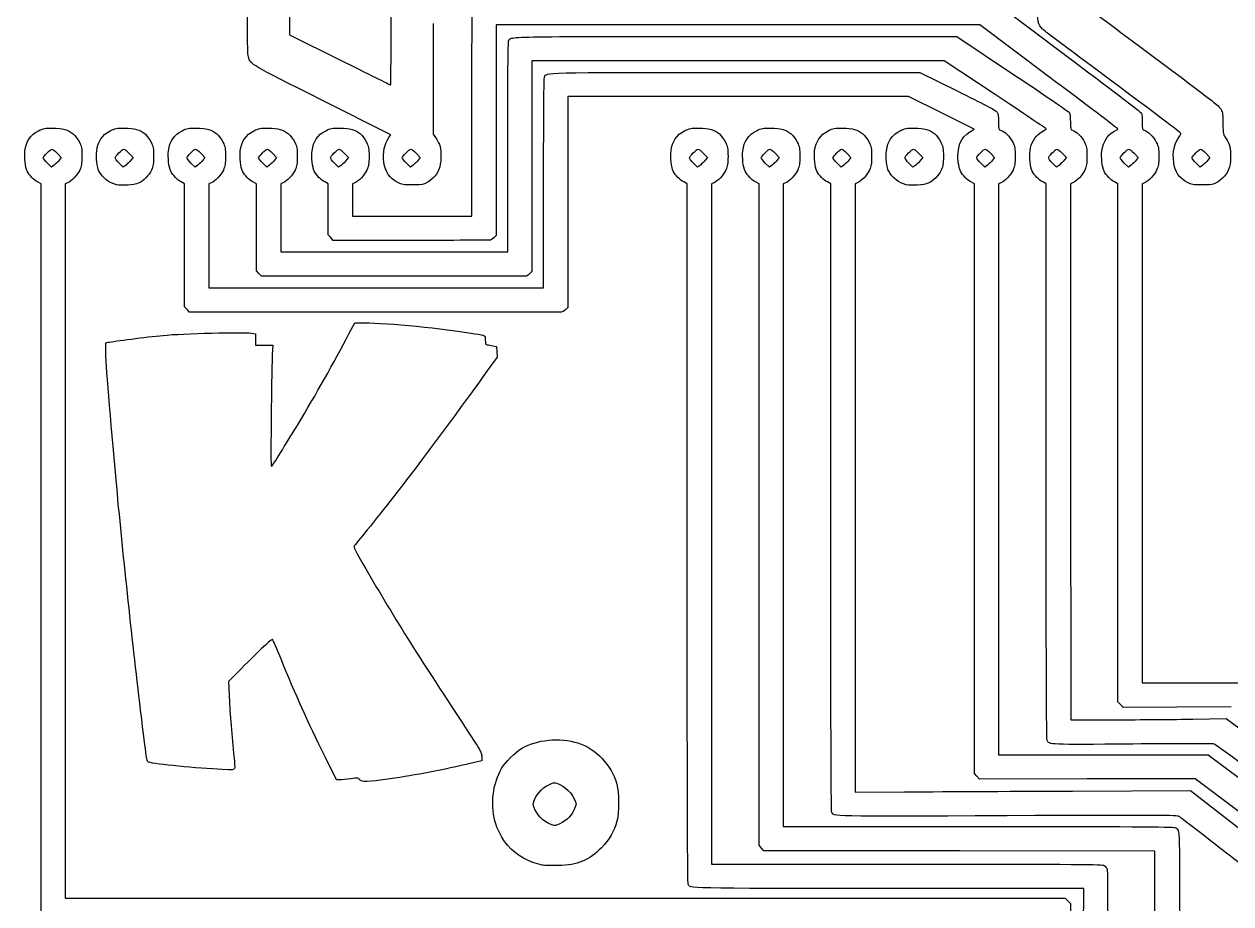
# Model space of a CAD drawing. Extents: x 0 to 100, y 0 to 150.
# Drawn here: x 34.99 to 77.69, y 75.05 to 106.16 of the extents above; entities that cross this region are included whole.
import ezdxf

# ---------------------------------------------------------------- set-up
doc = ezdxf.new("R2010")
doc.units = 0
doc.layers.add('Calque_1', color=7, linetype='CONTINUOUS')

msp = doc.modelspace()

# ---------------------------------------------------------------- linework, layer by layer
at = {"layer": 'Calque_1', "color": 7}
for p, q in [((42.900896, 106.117104), (42.910577, 107.093435)), ((69.268024, 106.997773), (71.887915, 105.032719)), ((44.386844, 106.472642), (44.386844, 105.791484)), ((49.46694, 106.188422), (49.46694, 104.231103)), ((60.245216, 106.14043), (51.688997, 106.14043)), ((51.688997, 106.14043), (51.688997, 102.414137)), ((68.801432, 106.14043), (60.245216, 106.14043)), ((71.238722, 104.313227), (68.801432, 106.14043)), ((44.386844, 105.791484), (46.164734, 104.902431)), ((60.168883, 105.727654), (67.985157, 105.727654)), ((67.985157, 105.727654), (69.962872, 104.412544)), ((60.253623, 104.870562), (52.959014, 104.870562)), ((52.959014, 104.870562), (52.959014, 101.144269)), ((67.548229, 104.870562), (60.253623, 104.870562)), ((69.342059, 103.675718), (67.548229, 104.870562)), ((49.46694, 104.231103), (49.46694, 102.273782)), ((60.152794, 104.457835), (66.682967, 104.457835)), ((66.682967, 104.457835), (68.024542, 103.793975)), ((47.969438, 102.253947), (45.545333, 103.466476)), ((60.253584, 103.601832), (54.22902, 103.600703)), ((54.22902, 103.600703), (54.22902, 99.87441)), ((66.278145, 103.602961), (60.253584, 103.601832)), ((67.443119, 103.023934), (66.278145, 103.602961)), ((50.831747, 99.377773), (50.831747, 103.078733)), ((68.608092, 102.444907), (67.443119, 103.023934)), ((47.91283, 102.173359), (47.969438, 102.253947)), ((49.46694, 102.273782), (49.576903, 102.110381)), ((51.688997, 102.414137), (51.688997, 98.687838)), ((68.454056, 102.356933), (68.608092, 102.444907)), ((52.101764, 98.107654), (52.101764, 101.808615)), ((35.95926, 101.105546), (35.814562, 101.250247)), ((35.814562, 101.250247), (35.814562, 101.250247)), ((36.158867, 101.597741), (36.304897, 101.449614)), ((36.304897, 101.449614), (36.231147, 101.353977)), ((38.49926, 101.105546), (38.354559, 101.250247)), ((38.354559, 101.250247), (38.354559, 101.250247)), ((38.698867, 101.597741), (38.844897, 101.449614)), ((38.844897, 101.449614), (38.771144, 101.353977)), ((41.03926, 101.105546), (40.894559, 101.250247)), ((40.894559, 101.250247), (40.894559, 101.250247)), ((41.238867, 101.597741), (41.384897, 101.449614)), ((41.384897, 101.449614), (41.311144, 101.353977)), ((43.57926, 101.105546), (43.434559, 101.250247)), ((43.434559, 101.250247), (43.434559, 101.250247)), ((43.778867, 101.597741), (43.924897, 101.449614)), ((43.924897, 101.449614), (43.851144, 101.353977)), ((46.11926, 101.105546), (45.974559, 101.250247)), ((45.974559, 101.250247), (45.974559, 101.250247)), ((46.318867, 101.597741), (46.464897, 101.449614)), ((46.464897, 101.449614), (46.391144, 101.353977)), ((48.65926, 101.105546), (48.514559, 101.250247)), ((48.514559, 101.250247), (48.514559, 101.250247)), ((48.858867, 101.597741), (49.004897, 101.449614)), ((49.004897, 101.449614), (48.931144, 101.353977)), ((58.81926, 101.105546), (58.674559, 101.250247)), ((58.674559, 101.250247), (58.674559, 101.250247)), ((59.018867, 101.597741), (59.164897, 101.449614)), ((59.164897, 101.449614), (59.091144, 101.353977)), ((61.35926, 101.105546), (61.214559, 101.250247)), ((61.214559, 101.250247), (61.214559, 101.250247)), ((61.558867, 101.597741), (61.704897, 101.449614)), ((61.704897, 101.449614), (61.631144, 101.353977)), ((63.89926, 101.105546), (63.754559, 101.250247)), ((63.754559, 101.250247), (63.754559, 101.250247)), ((64.098867, 101.597741), (64.244897, 101.449614)), ((64.244897, 101.449614), (64.171144, 101.353977)), ((66.43926, 101.105546), (66.294559, 101.250247)), ((66.294559, 101.250247), (66.294559, 101.250247)), ((66.638867, 101.597741), (66.784897, 101.449614)), ((66.784897, 101.449614), (66.711144, 101.353977)), ((68.97926, 101.105546), (68.834559, 101.250247)), ((68.834559, 101.250247), (68.834559, 101.250247)), ((69.178867, 101.597741), (69.324897, 101.449614)), ((69.324897, 101.449614), (69.251144, 101.353977)), ((71.51926, 101.105546), (71.374559, 101.250247)), ((71.374559, 101.250247), (71.374559, 101.250247)), ((71.718867, 101.597741), (71.864897, 101.449614)), ((71.864897, 101.449614), (71.791144, 101.353977)), ((74.05926, 101.105546), (73.914559, 101.250247)), ((73.914559, 101.250247), (73.914559, 101.250247)), ((74.258867, 101.597741), (74.404897, 101.449614)), ((74.404897, 101.449614), (74.331144, 101.353977)), ((76.59926, 101.105546), (76.454559, 101.250247)), ((76.454559, 101.250247), (76.454559, 101.250247)), ((76.798864, 101.597741), (76.944897, 101.449614)), ((76.944897, 101.449614), (76.871144, 101.353977)), ((36.058325, 101.18194), (35.95926, 101.105546)), ((38.598323, 101.18194), (38.49926, 101.105546)), ((41.138323, 101.18194), (41.03926, 101.105546)), ((43.678323, 101.18194), (43.57926, 101.105546)), ((46.218323, 101.18194), (46.11926, 101.105546)), ((48.758323, 101.18194), (48.65926, 101.105546)), ((52.959014, 101.144269), (52.959014, 97.417971)), ((58.918323, 101.18194), (58.81926, 101.105546)), ((61.458323, 101.18194), (61.35926, 101.105546)), ((63.998323, 101.18194), (63.89926, 101.105546)), ((66.538323, 101.18194), (66.43926, 101.105546)), ((69.078323, 101.18194), (68.97926, 101.105546)), ((71.618323, 101.18194), (71.51926, 101.105546)), ((74.158323, 101.18194), (74.05926, 101.105546)), ((76.698323, 101.18194), (76.59926, 101.105546)), ((35.591739, 100.519246), (35.469669, 100.581521)), ((35.591739, 87.550517), (35.591739, 100.519246)), ((36.528118, 100.552193), (36.448989, 100.522108)), ((36.448989, 100.522108), (36.448989, 87.884823)), ((38.25875, 100.484818), (38.25875, 100.484818)), ((40.67177, 100.519545), (40.549703, 100.58182)), ((40.67177, 98.345816), (40.67177, 100.519545)), ((41.608152, 100.552492), (41.52902, 100.522404)), ((41.52902, 100.522404), (41.52902, 98.680122)), ((43.211764, 100.519367), (43.089697, 100.58164)), ((43.211764, 98.980638), (43.211764, 100.519367)), ((44.148146, 100.552314), (44.069014, 100.522226)), ((44.069014, 100.522226), (44.069014, 99.314942)), ((45.751747, 100.519483), (45.62968, 100.581758)), ((45.751747, 99.615754), (45.751747, 100.519483)), ((46.688129, 100.55243), (46.608997, 100.522345)), ((46.608997, 100.522345), (46.608997, 99.95006)), ((53.37177, 96.837835), (53.37177, 100.538795)), ((58.451739, 100.519218), (58.329669, 100.581493)), ((58.451739, 88.167023), (58.451739, 100.519218)), ((59.388121, 100.552167), (59.308989, 100.522079)), ((59.308989, 100.522079), (59.308989, 88.4873)), ((60.991725, 100.519415), (60.869655, 100.58169)), ((60.991725, 88.820686), (60.991725, 100.519415)), ((61.928107, 100.552365), (61.848975, 100.522277)), ((61.848975, 100.522277), (61.848975, 89.154992)), ((63.531747, 100.519412), (63.409678, 100.581688)), ((63.531747, 89.437217), (63.531747, 100.519412)), ((64.468129, 100.552362), (64.388997, 100.522274)), ((64.388997, 100.522274), (64.388997, 89.759177)), ((66.198747, 100.484818), (66.198747, 100.484818)), ((68.61177, 100.519421), (68.4897, 100.581696)), ((68.61177, 90.090692), (68.61177, 100.519421)), ((69.548152, 100.552492), (69.46902, 100.522404)), ((69.46902, 100.522404), (69.46902, 90.425119)), ((71.15177, 100.519537), (71.0297, 100.581812)), ((71.15177, 90.707342), (71.15177, 100.519537)), ((72.088096, 100.552294), (72.00891, 100.522187)), ((72.00891, 100.522187), (72.016897, 91.040082)), ((73.691818, 100.51939), (73.569748, 100.581665)), ((73.691818, 91.360661), (73.691818, 100.51939)), ((74.628138, 100.55243), (74.549006, 100.522345)), ((74.549006, 100.522345), (74.549006, 91.69506)), ((46.608997, 99.95006), (46.608997, 99.377773)), ((45.751747, 98.712027), (45.751747, 99.615754)), ((54.22902, 99.87441), (54.22902, 96.148112)), ((44.069014, 99.314942), (44.069014, 98.107654)), ((46.608997, 99.377773), (48.720372, 99.377773)), ((48.720372, 99.377773), (50.831747, 99.377773)), ((41.52902, 98.680122), (41.52902, 96.837835)), ((43.211764, 97.441909), (43.211764, 98.980638)), ((45.839061, 98.614486), (45.751747, 98.712027)), ((51.688997, 98.687838), (51.605293, 98.604137)), ((40.67177, 96.172087), (40.67177, 98.345816)), ((45.926372, 98.51695), (45.839061, 98.614486)), ((48.656872, 98.517796), (45.926372, 98.51695)), ((44.069014, 98.107654), (48.085389, 98.107654)), ((48.085389, 98.107654), (52.101764, 98.107654)), ((43.299078, 97.344833), (43.211764, 97.441909)), ((43.386389, 97.247757), (43.299078, 97.344833)), ((52.959014, 97.417971), (52.87531, 97.334269)), ((48.021889, 97.248604), (43.386389, 97.247757)), ((41.52902, 96.837835), (47.450395, 96.837835)), ((47.450395, 96.837835), (53.37177, 96.837835)), ((40.759084, 96.075214), (40.67177, 96.172087)), ((40.846395, 95.978341), (40.759084, 96.075214)), ((54.22902, 96.148112), (54.145315, 96.06441)), ((47.386895, 95.979188), (40.846395, 95.978341)), ((43.032085, 95.236534), (43.179983, 95.214352)), ((43.179983, 95.214352), (43.179983, 95.009921)), ((46.485412, 95.209785), (46.688369, 95.59821)), ((46.688369, 95.59821), (47.037619, 95.598775)), ((37.877736, 94.895714), (37.965047, 94.913551)), ((37.877736, 94.603095), (37.877736, 94.895714)), ((43.179983, 95.009921), (43.179983, 94.805491)), ((43.179983, 94.805491), (43.485771, 94.805491)), ((43.485771, 94.805491), (43.791559, 94.805491)), ((43.791559, 94.805491), (43.771944, 94.464179)), ((51.577869, 94.784821), (51.704869, 94.757953)), ((51.724089, 94.38691), (51.367001, 93.889806)), ((51.704869, 94.757953), (51.714493, 94.572431)), ((51.714493, 94.572431), (51.724089, 94.38691)), ((74.549006, 91.69506), (74.549006, 82.867773)), ((72.016897, 91.040082), (72.024883, 81.557977)), ((73.691818, 82.201934), (73.691818, 91.360661)), ((68.61177, 79.661965), (68.61177, 90.090692)), ((69.46902, 90.425119), (69.46902, 80.327832)), ((64.388997, 89.759177), (64.388997, 78.996082)), ((60.991725, 77.12196), (60.991725, 88.820686)), ((61.848975, 89.154992), (61.848975, 77.787705)), ((59.308989, 88.4873), (59.308989, 76.452517)), ((35.591739, 74.581788), (35.591739, 87.550517)), ((36.448989, 87.884823), (36.448989, 75.247536)), ((42.678313, 83.375739), (42.224252, 82.915132)), ((42.224252, 82.915132), (42.24285, 82.454757)), ((74.549006, 82.867773), (76.351469, 82.867773)), ((76.351469, 82.867773), (78.153932, 82.867773)), ((73.781372, 82.1017), (73.691818, 82.201934)), ((73.870924, 82.001472), (73.781372, 82.1017)), ((75.782568, 82.007935), (73.870924, 82.001472)), ((77.694209, 82.014398), (75.782568, 82.007935)), ((72.024883, 81.557977), (73.596508, 81.561899)), ((76.342883, 81.584901), (77.517633, 81.603979)), ((77.517633, 81.603979), (82.327758, 78.075947)), ((51.180992, 80.263451), (51.180992, 80.110651)), ((69.46902, 80.327832), (73.178515, 80.327832)), ((73.178515, 80.327832), (76.88801, 80.327832)), ((76.88801, 80.327832), (80.777907, 77.41032)), ((46.040664, 79.438507), (45.653525, 80.224321)), ((51.180992, 80.110651), (50.823805, 80.026619)), ((46.161034, 79.438507), (46.040664, 79.438507)), ((46.861764, 79.443782), (46.86177, 79.443709)), ((68.699496, 79.56378), (68.61177, 79.661965)), ((68.787222, 79.465601), (68.699496, 79.56378)), ((72.602951, 79.469157), (68.787222, 79.465601)), ((76.418686, 79.472741), (72.602951, 79.469157)), ((80.127289, 76.691695), (76.418686, 79.472741)), ((64.388997, 78.996082), (66.143186, 79.010927)), ((72.077377, 79.040868), (76.257381, 79.055967)), ((76.257381, 79.055967), (79.141752, 76.816197)), ((53.696275, 77.831797), (53.696294, 77.831816)), ((61.848975, 77.787705), (68.737229, 77.787705)), ((61.079039, 77.024689), (60.991725, 77.12196)), ((61.16635, 76.927421), (61.079039, 77.024689)), ((68.081646, 76.920986), (61.16635, 76.927421)), ((74.996943, 76.91458), (68.081646, 76.920986)), ((74.995532, 70.78683), (74.996943, 76.91458)), ((53.314761, 76.423962), (53.314758, 76.423962)), ((59.308989, 76.452517), (66.217851, 76.454775)), ((72.484192, 75.596757), (65.593389, 75.596757)), ((72.468952, 74.112444), (72.484192, 75.596757)), ((36.448989, 75.247536), (54.136177, 75.247536)), ((54.136177, 75.247536), (71.823368, 75.247536)), ((71.823368, 75.247536), (71.916177, 75.154727)), ((71.916177, 75.154727), (72.008986, 75.061918)), ((72.008986, 75.061918), (72.008986, 52.294727))]:
    msp.add_line(p, q, dxfattribs=at)
for points in [[(47.974781, 105.370685), (47.974781, 106.23665), (47.987283, 106.773971), (48.009034, 106.854997)], [(50.831747, 103.078733), (50.831747, 105.556362), (50.842556, 106.799887), (50.864437, 106.840781)], [(71.022986, 105.989492), (70.868125, 106.137241), (70.828222, 106.300704), (70.840521, 106.736949)], [(72.464247, 106.855205), (72.539417, 106.802819), (73.652916, 105.976713), (74.938678, 105.019412)], [(42.927792, 105.013776), (42.902674, 105.100895), (42.894239, 105.447357), (42.900896, 106.117104)], [(72.422193, 104.927997), (71.714961, 105.452352), (71.085318, 105.930024), (71.022986, 105.989492)], [(52.134454, 105.570665), (52.223698, 105.737411), (51.72432, 105.727654), (60.168883, 105.727654)], [(52.101764, 101.808615), (52.101764, 104.286244), (52.112573, 105.529771), (52.134454, 105.570665)], [(47.958609, 104.013372), (47.967415, 104.013372), (47.974668, 104.624163), (47.974781, 105.370685)], [(71.887915, 105.032719), (73.328857, 103.951935), (74.517081, 103.043509), (74.528403, 103.013994)], [(45.545333, 103.466476), (42.946289, 104.766515), (43.00986, 104.72894), (42.927792, 105.013776)], [(46.164734, 104.902431), (47.142575, 104.413447), (47.949818, 104.013372), (47.958609, 104.013372)], [(75.914693, 102.295513), (75.914693, 102.328685), (75.110704, 102.934696), (72.422193, 104.927997)], [(74.938678, 105.019412), (77.005259, 103.48077), (77.284007, 103.263233), (77.34169, 103.144076)], [(53.40446, 104.300843), (53.493345, 104.466922), (53.102657, 104.457835), (60.152794, 104.457835)], [(53.37177, 100.538795), (53.37177, 103.016422), (53.382579, 104.259949), (53.40446, 104.300843)], [(69.962872, 104.412544), (71.050616, 103.689236), (71.955985, 103.068669), (71.9748, 103.033504)], [(73.685626, 102.458544), (73.680292, 102.473672), (72.579193, 103.308265), (71.238722, 104.313227)], [(68.024542, 103.793975), (68.87385, 103.373712), (69.384994, 103.103165), (69.417571, 103.056661)], [(71.151764, 102.464872), (71.143043, 102.473677), (70.328666, 103.018547), (69.342059, 103.675718)], [(69.417571, 103.056661), (69.4554, 103.002652), (69.46902, 102.910334), (69.46902, 102.707961)], [(71.9748, 103.033504), (71.993625, 102.998345), (72.009014, 102.848745), (72.009014, 102.701058)], [(74.528403, 103.013994), (74.539721, 102.984477), (74.549006, 102.841602), (74.549006, 102.696492)], [(77.34169, 103.144076), (77.396015, 103.031859), (77.406943, 102.947683), (77.406943, 102.641498)], [(35.501117, 102.391088), (35.679521, 102.480236), (35.724691, 102.489036), (36.003905, 102.489036)], [(36.003905, 102.489036), (36.366066, 102.489036), (36.545376, 102.437378), (36.729103, 102.280121)], [(38.041128, 102.391034), (38.219532, 102.480182), (38.264702, 102.488982), (38.543916, 102.488982)], [(38.543916, 102.488982), (38.906077, 102.488982), (39.085387, 102.437324), (39.269114, 102.280067)], [(40.581151, 102.391384), (40.759552, 102.480532), (40.804725, 102.489335), (41.083936, 102.489335)], [(41.083936, 102.489335), (41.4461, 102.489335), (41.62541, 102.437677), (41.809137, 102.28042)], [(43.121145, 102.391206), (43.299547, 102.480355), (43.344719, 102.489154), (43.62393, 102.489154)], [(43.62393, 102.489154), (43.986094, 102.489154), (44.165404, 102.437499), (44.349131, 102.280239)], [(45.661128, 102.391325), (45.83953, 102.480473), (45.884702, 102.489273), (46.163913, 102.489273)], [(46.163913, 102.489273), (46.526077, 102.489273), (46.705387, 102.437615), (46.889114, 102.280358)], [(58.36112, 102.391059), (58.539521, 102.480208), (58.584694, 102.489007), (58.863905, 102.489007)], [(58.863905, 102.489007), (59.226069, 102.489007), (59.405379, 102.43735), (59.589103, 102.280092)], [(60.901103, 102.391257), (61.079507, 102.480405), (61.124679, 102.489205), (61.40389, 102.489205)], [(61.40389, 102.489205), (61.766055, 102.489205), (61.945365, 102.437547), (62.129089, 102.28029)], [(63.441128, 102.391254), (63.61953, 102.480403), (63.664702, 102.489202), (63.943913, 102.489202)], [(63.943913, 102.489202), (64.306077, 102.489202), (64.485387, 102.437544), (64.669111, 102.280287)], [(65.981126, 102.391034), (66.15953, 102.480182), (66.204702, 102.488982), (66.483913, 102.488982)], [(66.483913, 102.488982), (66.846077, 102.488982), (67.025387, 102.437324), (67.209111, 102.280067)], [(69.46902, 102.707961), (69.46902, 102.448043), (69.473056, 102.431708), (69.541308, 102.414574)], [(71.127211, 102.43446), (71.14945, 102.44239), (71.160502, 102.456078), (71.151764, 102.464872)], [(72.009014, 102.701058), (72.009014, 102.448136), (72.013219, 102.431485), (72.081303, 102.414396)], [(74.549006, 102.696492), (74.549006, 102.448444), (74.553324, 102.43157), (74.621294, 102.414515)], [(77.406943, 102.641498), (77.406943, 102.274536), (77.407225, 102.273347), (77.516903, 102.11031)], [(35.020425, 101.680723), (35.061133, 102.019074), (35.216694, 102.248958), (35.501117, 102.391088)], [(36.729103, 102.280121), (36.799924, 102.219499), (36.897877, 102.088122), (36.946781, 101.988173)], [(37.560436, 101.680669), (37.601144, 102.01902), (37.756705, 102.248904), (38.041128, 102.391034)], [(39.269114, 102.280067), (39.339935, 102.219449), (39.437889, 102.088068), (39.486792, 101.988119)], [(40.100459, 101.681019), (40.141164, 102.01937), (40.296727, 102.249257), (40.581151, 102.391384)], [(41.809137, 102.28042), (41.879957, 102.219799), (41.977911, 102.088421), (42.026815, 101.988472)], [(42.640453, 101.680842), (42.681158, 102.019192), (42.836722, 102.249076), (43.121145, 102.391206)], [(44.349131, 102.280239), (44.419952, 102.219621), (44.517905, 102.088241), (44.566809, 101.988292)], [(45.180436, 101.68096), (45.221141, 102.019311), (45.376705, 102.249195), (45.661128, 102.391325)], [(46.889114, 102.280358), (46.959935, 102.219736), (47.057889, 102.088359), (47.106792, 101.98841)], [(47.724235, 101.275353), (47.678639, 101.644824), (47.737104, 101.92318), (47.91283, 102.173359)], [(49.576903, 102.110381), (49.709547, 101.913274), (49.737436, 101.795204), (49.734814, 101.441901)], [(57.880428, 101.680695), (57.921133, 102.019045), (58.076696, 102.248929), (58.36112, 102.391059)], [(59.589103, 102.280092), (59.659926, 102.219474), (59.75788, 102.088094), (59.806781, 101.988145)], [(60.420414, 101.680892), (60.461119, 102.019243), (60.616682, 102.249127), (60.901103, 102.391257)], [(62.129089, 102.28029), (62.199912, 102.219672), (62.297866, 102.088291), (62.346767, 101.988342)], [(62.960436, 101.68089), (63.001141, 102.01924), (63.156705, 102.249124), (63.441128, 102.391254)], [(64.669111, 102.280287), (64.739935, 102.219669), (64.837889, 102.088289), (64.886789, 101.98834)], [(65.500436, 101.680669), (65.541141, 102.01902), (65.696705, 102.248904), (65.981126, 102.391034)], [(67.209111, 102.280067), (67.279935, 102.219449), (67.377889, 102.088068), (67.426789, 101.988119)], [(68.043814, 101.274913), (67.980808, 101.785439), (68.126576, 102.169902), (68.454056, 102.356933)], [(69.541308, 102.414574), (69.66863, 102.382618), (69.875163, 102.175792), (69.966812, 101.988472)], [(70.581136, 101.686751), (70.612914, 101.951061), (70.747797, 102.189381), (70.939386, 102.319742)], [(70.939386, 102.319742), (71.020452, 102.374905), (71.104974, 102.426526), (71.127211, 102.43446)], [(72.081303, 102.414396), (72.208624, 102.38244), (72.415157, 102.175614), (72.506806, 101.988292)], [(73.120879, 101.684022), (73.16034, 102.012128), (73.386405, 102.333023), (73.633288, 102.411382)], [(73.633288, 102.411382), (73.667403, 102.42222), (73.690954, 102.443434), (73.685626, 102.458544)], [(74.621294, 102.414515), (74.748616, 102.382559), (74.955149, 102.175732), (75.046798, 101.98841)], [(75.664238, 101.275283), (75.618388, 101.646811), (75.676966, 101.923014), (75.85546, 102.176983)], [(75.85546, 102.176983), (75.88804, 102.223335), (75.914693, 102.276672), (75.914693, 102.295513)], [(77.516903, 102.11031), (77.64955, 101.913204), (77.677439, 101.795136), (77.674814, 101.44183)], [(35.099317, 100.965603), (35.031683, 101.096396), (34.992671, 101.450026), (35.020425, 101.680723)], [(35.669861, 101.436798), (35.669861, 101.48715), (35.927369, 101.745868), (35.977486, 101.745868)], [(35.977486, 101.745868), (35.996931, 101.745868), (36.078547, 101.679213), (36.158867, 101.597741)], [(36.946781, 101.988173), (37.026257, 101.825723), (37.035644, 101.772756), (37.035255, 101.488928)], [(37.639329, 100.965552), (37.571694, 101.096342), (37.532683, 101.449972), (37.560436, 101.680669)], [(38.209861, 101.436798), (38.209861, 101.48715), (38.467369, 101.745868), (38.517486, 101.745868)], [(38.517486, 101.745868), (38.536931, 101.745868), (38.618547, 101.679213), (38.698867, 101.597741)], [(39.486792, 101.988119), (39.566269, 101.825672), (39.575655, 101.772702), (39.575266, 101.488874)], [(40.179351, 100.965902), (40.111717, 101.096692), (40.072705, 101.450325), (40.100459, 101.681019)], [(40.749861, 101.436798), (40.749861, 101.48715), (41.007369, 101.745868), (41.057486, 101.745868)], [(41.057486, 101.745868), (41.076931, 101.745868), (41.158547, 101.679213), (41.238867, 101.597741)], [(42.026815, 101.988472), (42.106291, 101.826022), (42.115678, 101.773055), (42.115288, 101.489224)], [(42.719346, 100.965724), (42.651711, 101.096515), (42.612699, 101.450145), (42.640453, 101.680842)], [(43.289861, 101.436798), (43.289861, 101.48715), (43.547369, 101.745868), (43.597486, 101.745868)], [(43.597486, 101.745868), (43.616931, 101.745868), (43.698547, 101.679213), (43.778867, 101.597741)], [(44.566809, 101.988292), (44.646286, 101.825845), (44.655672, 101.772874), (44.655283, 101.489046)], [(45.259329, 100.96584), (45.191694, 101.096633), (45.152683, 101.450263), (45.180436, 101.68096)], [(45.829861, 101.436798), (45.829861, 101.48715), (46.087369, 101.745868), (46.137486, 101.745868)], [(46.137486, 101.745868), (46.156931, 101.745868), (46.238547, 101.679213), (46.318867, 101.597741)], [(47.106792, 101.98841), (47.186269, 101.82596), (47.195655, 101.772993), (47.195266, 101.489165)], [(48.369861, 101.436798), (48.369861, 101.48715), (48.627369, 101.745868), (48.677486, 101.745868)], [(48.677486, 101.745868), (48.696931, 101.745868), (48.778547, 101.679213), (48.858867, 101.597741)], [(57.95932, 100.965578), (57.891686, 101.096368), (57.852674, 101.449998), (57.880428, 101.680695)], [(58.529858, 101.436798), (58.529858, 101.48715), (58.787369, 101.745868), (58.837486, 101.745868)], [(58.837486, 101.745868), (58.856931, 101.745868), (58.938544, 101.679213), (59.018867, 101.597741)], [(59.806781, 101.988145), (59.886257, 101.825698), (59.895647, 101.772727), (59.895257, 101.488899)], [(60.499306, 100.965775), (60.431672, 101.096565), (60.39266, 101.450195), (60.420414, 101.680892)], [(61.069858, 101.436798), (61.069858, 101.48715), (61.327369, 101.745868), (61.377486, 101.745868)], [(61.377486, 101.745868), (61.396931, 101.745868), (61.478544, 101.679213), (61.558867, 101.597741)], [(62.346767, 101.988342), (62.426243, 101.825895), (62.435633, 101.772925), (62.435243, 101.489097)], [(63.039329, 100.965772), (62.971694, 101.096563), (62.932683, 101.450193), (62.960436, 101.68089)], [(63.609858, 101.436798), (63.609858, 101.48715), (63.867366, 101.745868), (63.917486, 101.745868)], [(63.917486, 101.745868), (63.936931, 101.745868), (64.018544, 101.679213), (64.098867, 101.597741)], [(64.886789, 101.98834), (64.966266, 101.825892), (64.975655, 101.772922), (64.975266, 101.489094)], [(65.579329, 100.965552), (65.511694, 101.096342), (65.472683, 101.449972), (65.500436, 101.680669)], [(66.149858, 101.436798), (66.149858, 101.48715), (66.407366, 101.745868), (66.457486, 101.745868)], [(66.457486, 101.745868), (66.476931, 101.745868), (66.558544, 101.679213), (66.638867, 101.597741)], [(67.426789, 101.988119), (67.506266, 101.825672), (67.515655, 101.772702), (67.515266, 101.488874)], [(68.689858, 101.436798), (68.689858, 101.48715), (68.947366, 101.745868), (68.997486, 101.745868)], [(68.997486, 101.745868), (69.016931, 101.745868), (69.098544, 101.679213), (69.178867, 101.597741)], [(69.966812, 101.988472), (70.046288, 101.826022), (70.055678, 101.773055), (70.055288, 101.489224)], [(70.659351, 100.965894), (70.591104, 101.097872), (70.552787, 101.450997), (70.581136, 101.686751)], [(71.229858, 101.436798), (71.229858, 101.48715), (71.487366, 101.745868), (71.537486, 101.745868)], [(71.537486, 101.745868), (71.556931, 101.745868), (71.638544, 101.679213), (71.718867, 101.597741)], [(72.506806, 101.988292), (72.586283, 101.825845), (72.595672, 101.772874), (72.595283, 101.489046)], [(73.199396, 100.96575), (73.131423, 101.097198), (73.092795, 101.450545), (73.120879, 101.684022)], [(73.769858, 101.436798), (73.769858, 101.48715), (74.027366, 101.745868), (74.077486, 101.745868)], [(74.077486, 101.745868), (74.096931, 101.745868), (74.178544, 101.679213), (74.258867, 101.597741)], [(75.046798, 101.98841), (75.126274, 101.82596), (75.135664, 101.772993), (75.135274, 101.489165)], [(76.309858, 101.436798), (76.309858, 101.48715), (76.567366, 101.745868), (76.617483, 101.745868)], [(76.617483, 101.745868), (76.636928, 101.745868), (76.718544, 101.679213), (76.798864, 101.597741)], [(35.814562, 101.250247), (35.734975, 101.329833), (35.669861, 101.41378), (35.669861, 101.436798)], [(36.231147, 101.353977), (36.190578, 101.301374), (36.112811, 101.223958), (36.058325, 101.18194)], [(37.035255, 101.488928), (37.034972, 101.225151), (37.022244, 101.143321), (36.960559, 101.005453)], [(38.354559, 101.250247), (38.274975, 101.329833), (38.209861, 101.41378), (38.209861, 101.436798)], [(38.771144, 101.353977), (38.730578, 101.301374), (38.652811, 101.223958), (38.598323, 101.18194)], [(39.575266, 101.488874), (39.574984, 101.225098), (39.562255, 101.143267), (39.50057, 101.005399)], [(40.894559, 101.250247), (40.814975, 101.329833), (40.749861, 101.41378), (40.749861, 101.436798)], [(41.311144, 101.353977), (41.270578, 101.301374), (41.192811, 101.223958), (41.138323, 101.18194)], [(42.115288, 101.489224), (42.115006, 101.225448), (42.102278, 101.14362), (42.040593, 101.005752)], [(43.434559, 101.250247), (43.354975, 101.329833), (43.289861, 101.41378), (43.289861, 101.436798)], [(43.851144, 101.353977), (43.810578, 101.301374), (43.732811, 101.223958), (43.678323, 101.18194)], [(44.655283, 101.489046), (44.655001, 101.22527), (44.642272, 101.14344), (44.580587, 101.005574)], [(45.974559, 101.250247), (45.894975, 101.329833), (45.829861, 101.41378), (45.829861, 101.436798)], [(46.391144, 101.353977), (46.350578, 101.301374), (46.272811, 101.223958), (46.218323, 101.18194)], [(47.195266, 101.489165), (47.194984, 101.225389), (47.182255, 101.143558), (47.12057, 101.00569)], [(48.209959, 100.560163), (47.919733, 100.710852), (47.765959, 100.937279), (47.724235, 101.275353)], [(48.514559, 101.250247), (48.434975, 101.329833), (48.369861, 101.41378), (48.369861, 101.436798)], [(48.931144, 101.353977), (48.890578, 101.301374), (48.812811, 101.223958), (48.758323, 101.18194)], [(49.734814, 101.441901), (49.732274, 101.109113), (49.649719, 100.898152), (49.449612, 100.7137)], [(58.674559, 101.250247), (58.594975, 101.329833), (58.529858, 101.41378), (58.529858, 101.436798)], [(59.091144, 101.353977), (59.050578, 101.301374), (58.972808, 101.223958), (58.918323, 101.18194)], [(59.895257, 101.488899), (59.894975, 101.225123), (59.882247, 101.143293), (59.820562, 101.005425)], [(61.214559, 101.250247), (61.134975, 101.329833), (61.069858, 101.41378), (61.069858, 101.436798)], [(61.631144, 101.353977), (61.590578, 101.301374), (61.512808, 101.223958), (61.458323, 101.18194)], [(62.435243, 101.489097), (62.434961, 101.225321), (62.422233, 101.14349), (62.360548, 101.005622)], [(63.754559, 101.250247), (63.674975, 101.329833), (63.609858, 101.41378), (63.609858, 101.436798)], [(64.171144, 101.353977), (64.130578, 101.301374), (64.052808, 101.223958), (63.998323, 101.18194)], [(64.975266, 101.489094), (64.974984, 101.225318), (64.962255, 101.143488), (64.90057, 101.005619)], [(66.294559, 101.250247), (66.214975, 101.329833), (66.149858, 101.41378), (66.149858, 101.436798)], [(66.711144, 101.353977), (66.670578, 101.301374), (66.592808, 101.223958), (66.538323, 101.18194)], [(67.515266, 101.488874), (67.514984, 101.225098), (67.502255, 101.143267), (67.44057, 101.005399)], [(68.119351, 100.965781), (68.092343, 101.018012), (68.058349, 101.157122), (68.043814, 101.274913)], [(68.834559, 101.250247), (68.754975, 101.329833), (68.689858, 101.41378), (68.689858, 101.436798)], [(69.251144, 101.353977), (69.210578, 101.301374), (69.132808, 101.223958), (69.078323, 101.18194)], [(70.055288, 101.489224), (70.055006, 101.225448), (70.042278, 101.14362), (69.980593, 101.005752)], [(71.374559, 101.250247), (71.294975, 101.329833), (71.229858, 101.41378), (71.229858, 101.436798)], [(71.791144, 101.353977), (71.750578, 101.301374), (71.672808, 101.223958), (71.618323, 101.18194)], [(72.595283, 101.489046), (72.595001, 101.22527), (72.582272, 101.14344), (72.520587, 101.005574)], [(73.914559, 101.250247), (73.834975, 101.329833), (73.769858, 101.41378), (73.769858, 101.436798)], [(74.331144, 101.353977), (74.290578, 101.301374), (74.212808, 101.223958), (74.158323, 101.18194)], [(75.135274, 101.489165), (75.134992, 101.225389), (75.122264, 101.143558), (75.060579, 101.00569)], [(76.149962, 100.560092), (75.859733, 100.710785), (75.705959, 100.937209), (75.664238, 101.275283)], [(76.454559, 101.250247), (76.374975, 101.329833), (76.309858, 101.41378), (76.309858, 101.436798)], [(76.871144, 101.353977), (76.830578, 101.301374), (76.752808, 101.223958), (76.698323, 101.18194)], [(77.674814, 101.44183), (77.672274, 101.109042), (77.589721, 100.898084), (77.389615, 100.713632)], [(35.469669, 100.581521), (35.337132, 100.649136), (35.177199, 100.814998), (35.099317, 100.965603)], [(36.960559, 101.005453), (36.883394, 100.833009), (36.665202, 100.604311), (36.528118, 100.552193)], [(38.25875, 100.484818), (38.003483, 100.541138), (37.761807, 100.728703), (37.639329, 100.965552)], [(39.50057, 101.005399), (39.416708, 100.817995), (39.211354, 100.612137), (39.030828, 100.534503)], [(40.549703, 100.58182), (40.417166, 100.649435), (40.257233, 100.815297), (40.179351, 100.965902)], [(42.040593, 101.005752), (41.963427, 100.833308), (41.745236, 100.60461), (41.608152, 100.552492)], [(43.089697, 100.58164), (42.95716, 100.649254), (42.797228, 100.815116), (42.719346, 100.965724)], [(44.580587, 101.005574), (44.503422, 100.833128), (44.28523, 100.604432), (44.148146, 100.552314)], [(45.62968, 100.581758), (45.497143, 100.649373), (45.337211, 100.815235), (45.259329, 100.96584)], [(47.12057, 101.00569), (47.043405, 100.833246), (46.825213, 100.604548), (46.688129, 100.55243)], [(58.329669, 100.581493), (58.197132, 100.649108), (58.037202, 100.81497), (57.95932, 100.965578)], [(59.820562, 101.005425), (59.743396, 100.832981), (59.525205, 100.604282), (59.388121, 100.552167)], [(60.869655, 100.58169), (60.737118, 100.649305), (60.577188, 100.815167), (60.499306, 100.965775)], [(62.360548, 101.005622), (62.283382, 100.833179), (62.065191, 100.60448), (61.928107, 100.552365)], [(63.409678, 100.581688), (63.27714, 100.649302), (63.117211, 100.815164), (63.039329, 100.965772)], [(64.90057, 101.005619), (64.823405, 100.833176), (64.605213, 100.604477), (64.468129, 100.552362)], [(66.198747, 100.484818), (65.94348, 100.541138), (65.701807, 100.728703), (65.579329, 100.965552)], [(67.44057, 101.005399), (67.356708, 100.817995), (67.151352, 100.612137), (66.970828, 100.534503)], [(68.4897, 100.581696), (68.357163, 100.649311), (68.197233, 100.815173), (68.119351, 100.965781)], [(69.980593, 101.005752), (69.903427, 100.833308), (69.685236, 100.60461), (69.548152, 100.552492)], [(71.0297, 100.581812), (70.897163, 100.649427), (70.737233, 100.815289), (70.659351, 100.965894)], [(72.520587, 101.005574), (72.443408, 100.8331), (72.225222, 100.604426), (72.088096, 100.552294)], [(73.569748, 100.581665), (73.437211, 100.64928), (73.277281, 100.815142), (73.199396, 100.96575)], [(75.060579, 101.00569), (74.983413, 100.833246), (74.765222, 100.604548), (74.628138, 100.55243)], [(39.030828, 100.534503), (38.895167, 100.476165), (38.432822, 100.446413), (38.25875, 100.484818)], [(48.720815, 100.476574), (48.404831, 100.476292), (48.356173, 100.48425), (48.209959, 100.560163)], [(49.449612, 100.7137), (49.231386, 100.512543), (49.121977, 100.476946), (48.720815, 100.476574)], [(66.970828, 100.534503), (66.835167, 100.476165), (66.372819, 100.446413), (66.198747, 100.484818)], [(76.660818, 100.476503), (76.344834, 100.476221), (76.296176, 100.48418), (76.149962, 100.560092)], [(77.389615, 100.713632), (77.171386, 100.512473), (77.06198, 100.476879), (76.660818, 100.476503)], [(51.454479, 98.51949), (51.41757, 98.518925), (50.158647, 98.518079), (48.656872, 98.517796)], [(51.605293, 98.604137), (51.559254, 98.558098), (51.491391, 98.520009), (51.454479, 98.51949)], [(52.724496, 97.250015), (52.687587, 97.249733), (50.571414, 97.249168), (48.021889, 97.248604)], [(52.87531, 97.334269), (52.829271, 97.28823), (52.761405, 97.250314), (52.724496, 97.250015)], [(54.145315, 96.06441), (54.099277, 96.018372), (54.031411, 95.980528), (53.994502, 95.980317)], [(53.994502, 95.980317), (53.957593, 95.980035), (50.98417, 95.97947), (47.386895, 95.979188)], [(39.909733, 95.157535), (40.597054, 95.225528), (42.743351, 95.279833), (43.032085, 95.236534)], [(44.67302, 91.995616), (45.315886, 93.061329), (45.955466, 94.195591), (46.485412, 95.209785)], [(47.037619, 95.598775), (47.846242, 95.599904), (49.826226, 95.406217), (50.942869, 95.21681)], [(50.942869, 95.21681), (51.338311, 95.149737), (51.307994, 95.168219), (51.307994, 94.994165)], [(37.965047, 94.913551), (38.167561, 94.954953), (39.306952, 95.097901), (39.909733, 95.157535)], [(51.307994, 94.994165), (51.307994, 94.857925), (51.316884, 94.836868), (51.379433, 94.825113)], [(51.379433, 94.825113), (51.418724, 94.817719), (51.508019, 94.799601), (51.577869, 94.784821)], [(38.244755, 90.058882), (38.052395, 92.135821), (37.877736, 94.298348), (37.877736, 94.603095)], [(43.771944, 94.464179), (43.761163, 94.276457), (43.743601, 93.301334), (43.732933, 92.297241)], [(51.367001, 93.889806), (49.80134, 91.710258), (48.274261, 89.687122), (47.133386, 88.280953)], [(43.732933, 92.297241), (43.715915, 90.694907), (43.719188, 90.479382), (43.759744, 90.535116)], [(43.759744, 90.535116), (43.841853, 90.647985), (44.358168, 91.473665), (44.67302, 91.995616)], [(71.18446, 80.834065), (71.162249, 80.875583), (71.15177, 84.038264), (71.15177, 90.707342)], [(39.114849, 81.899132), (38.79355, 84.57614), (38.48161, 87.501529), (38.244755, 90.058882)], [(63.564437, 78.293944), (63.542198, 78.335504), (63.531747, 81.897098), (63.531747, 89.437217)], [(47.133386, 88.280953), (46.892532, 87.984092), (46.682601, 87.724786), (46.666875, 87.704717)], [(58.484429, 75.753749), (58.462161, 75.795343), (58.451739, 79.755861), (58.451739, 88.167023)], [(46.666875, 87.704717), (46.648192, 87.680898), (46.722865, 87.521092), (46.881954, 87.244342)], [(46.881954, 87.244342), (47.929371, 85.422273), (48.871149, 83.909136), (50.34422, 81.681607)], [(43.785626, 84.400784), (43.757136, 84.430511), (43.310691, 84.017233), (42.678313, 83.375739)], [(44.094231, 83.677132), (43.937761, 84.061307), (43.798888, 84.386952), (43.785626, 84.400784)], [(45.653525, 80.224321), (45.008069, 81.534467), (44.588639, 82.463235), (44.094231, 83.677132)], [(42.24285, 82.454757), (42.264271, 81.925351), (42.328948, 81.103554), (42.405689, 80.3861)], [(39.397299, 80.059413), (39.334372, 80.078943), (39.329501, 80.110676), (39.114849, 81.899132)], [(50.34422, 81.681607), (51.147562, 80.46681), (51.180992, 80.410153), (51.180992, 80.263451)], [(73.596508, 81.561899), (74.460902, 81.564157), (75.696772, 81.574402), (76.342883, 81.584901)], [(52.587452, 80.544068), (53.119246, 80.863239), (53.931151, 80.943463), (54.582489, 80.741206)], [(54.582489, 80.741206), (55.223791, 80.542064), (55.776393, 79.957133), (55.963171, 79.279757)], [(74.219593, 80.704918), (71.185964, 80.677655), (71.270077, 80.67409), (71.18446, 80.834065)], [(77.094952, 80.703506), (77.065497, 80.718154), (75.771584, 80.718746), (74.219593, 80.704918)], [(81.762202, 77.293517), (79.224669, 79.15436), (77.124405, 80.688856), (77.094952, 80.703506)], [(42.405689, 80.3861), (42.434931, 80.112731), (42.4499, 79.865735), (42.438958, 79.837217)], [(51.885187, 79.841806), (52.020399, 80.067087), (52.362168, 80.408858), (52.587452, 80.544068)], [(41.997833, 79.80444), (41.149346, 79.842856), (39.608362, 79.993946), (39.397299, 80.059413)], [(42.438958, 79.837217), (42.421404, 79.791491), (42.369314, 79.787619), (41.997833, 79.80444)], [(50.823805, 80.026619), (49.823093, 79.791198), (48.845814, 79.602538), (47.941018, 79.470114)], [(51.643308, 77.986398), (51.488332, 78.598716), (51.585233, 79.342019), (51.885187, 79.841806)], [(46.547159, 79.474273), (46.400991, 79.454603), (46.227235, 79.438507), (46.161034, 79.438507)], [(46.86177, 79.443709), (46.815053, 79.507135), (46.801284, 79.508473), (46.547159, 79.474273)], [(47.941018, 79.470114), (47.15313, 79.354798), (46.931286, 79.349382), (46.861764, 79.443782)], [(53.035589, 78.7074), (53.147598, 78.983052), (53.388429, 79.216904), (53.653097, 79.307009)], [(53.653097, 79.307009), (53.75759, 79.342583), (53.76, 79.34271), (53.840126, 79.316971)], [(53.840126, 79.316971), (54.128252, 79.224464), (54.394413, 78.957745), (54.497453, 78.658256)], [(55.963171, 79.279757), (56.041739, 78.994815), (56.043455, 78.269106), (55.966247, 77.978007)], [(66.143186, 79.010927), (67.107988, 79.019083), (69.778375, 79.032573), (72.077377, 79.040868)], [(53.063755, 78.38955), (52.992658, 78.538221), (52.988041, 78.590351), (53.035589, 78.7074)], [(54.497453, 78.658256), (54.52528, 78.577408), (54.525251, 78.57686), (54.491215, 78.479482)], [(53.696294, 77.831816), (53.431626, 77.910954), (53.191286, 78.122875), (53.063755, 78.38955)], [(54.491215, 78.479482), (54.401141, 78.221704), (54.186277, 77.986971), (53.941184, 77.878578)], [(69.773411, 78.166724), (63.316604, 78.138643), (63.651217, 78.131796), (63.564437, 78.293944)], [(75.853773, 78.14107), (75.77799, 78.188652), (75.289853, 78.190716), (69.773411, 78.166724)], [(78.623962, 75.997061), (77.145682, 77.147808), (75.899097, 78.112613), (75.853773, 78.14107)], [(52.1028, 77.112248), (51.919649, 77.31702), (51.713432, 77.709332), (51.643308, 77.986398)], [(53.941184, 77.878578), (53.810577, 77.820815), (53.763237, 77.811776), (53.696275, 77.831797)], [(55.966247, 77.978007), (55.869363, 77.612724), (55.700072, 77.321525), (55.419921, 77.038267)], [(68.737229, 77.787705), (74.010116, 77.787705), (75.64501, 77.778815), (75.708736, 77.749774)], [(75.708736, 77.749774), (75.890391, 77.667007), (75.881447, 77.951306), (75.865485, 72.767062)], [(53.314758, 76.423962), (52.878609, 76.501624), (52.41187, 76.76669), (52.1028, 77.112248)], [(55.419921, 77.038267), (54.975241, 76.588656), (54.573469, 76.421597), (53.895628, 76.404461)], [(53.895628, 76.404461), (53.668614, 76.398731), (53.407223, 76.407509), (53.314761, 76.423962)], [(66.217851, 76.454775), (72.500936, 76.456751), (73.133732, 76.452517), (73.204265, 76.406236)], [(73.204265, 76.406236), (73.246923, 76.378296), (73.295267, 76.320054), (73.311701, 76.276834)], [(73.311701, 76.276834), (73.330243, 76.2281), (73.335718, 73.240727), (73.326179, 68.412432)], [(65.593389, 75.596757), (58.152264, 75.596757), (58.573427, 75.587444), (58.484429, 75.753749)]]:
    msp.add_open_spline(points, degree=3, dxfattribs=at)

doc.saveas('drawing.dxf')
